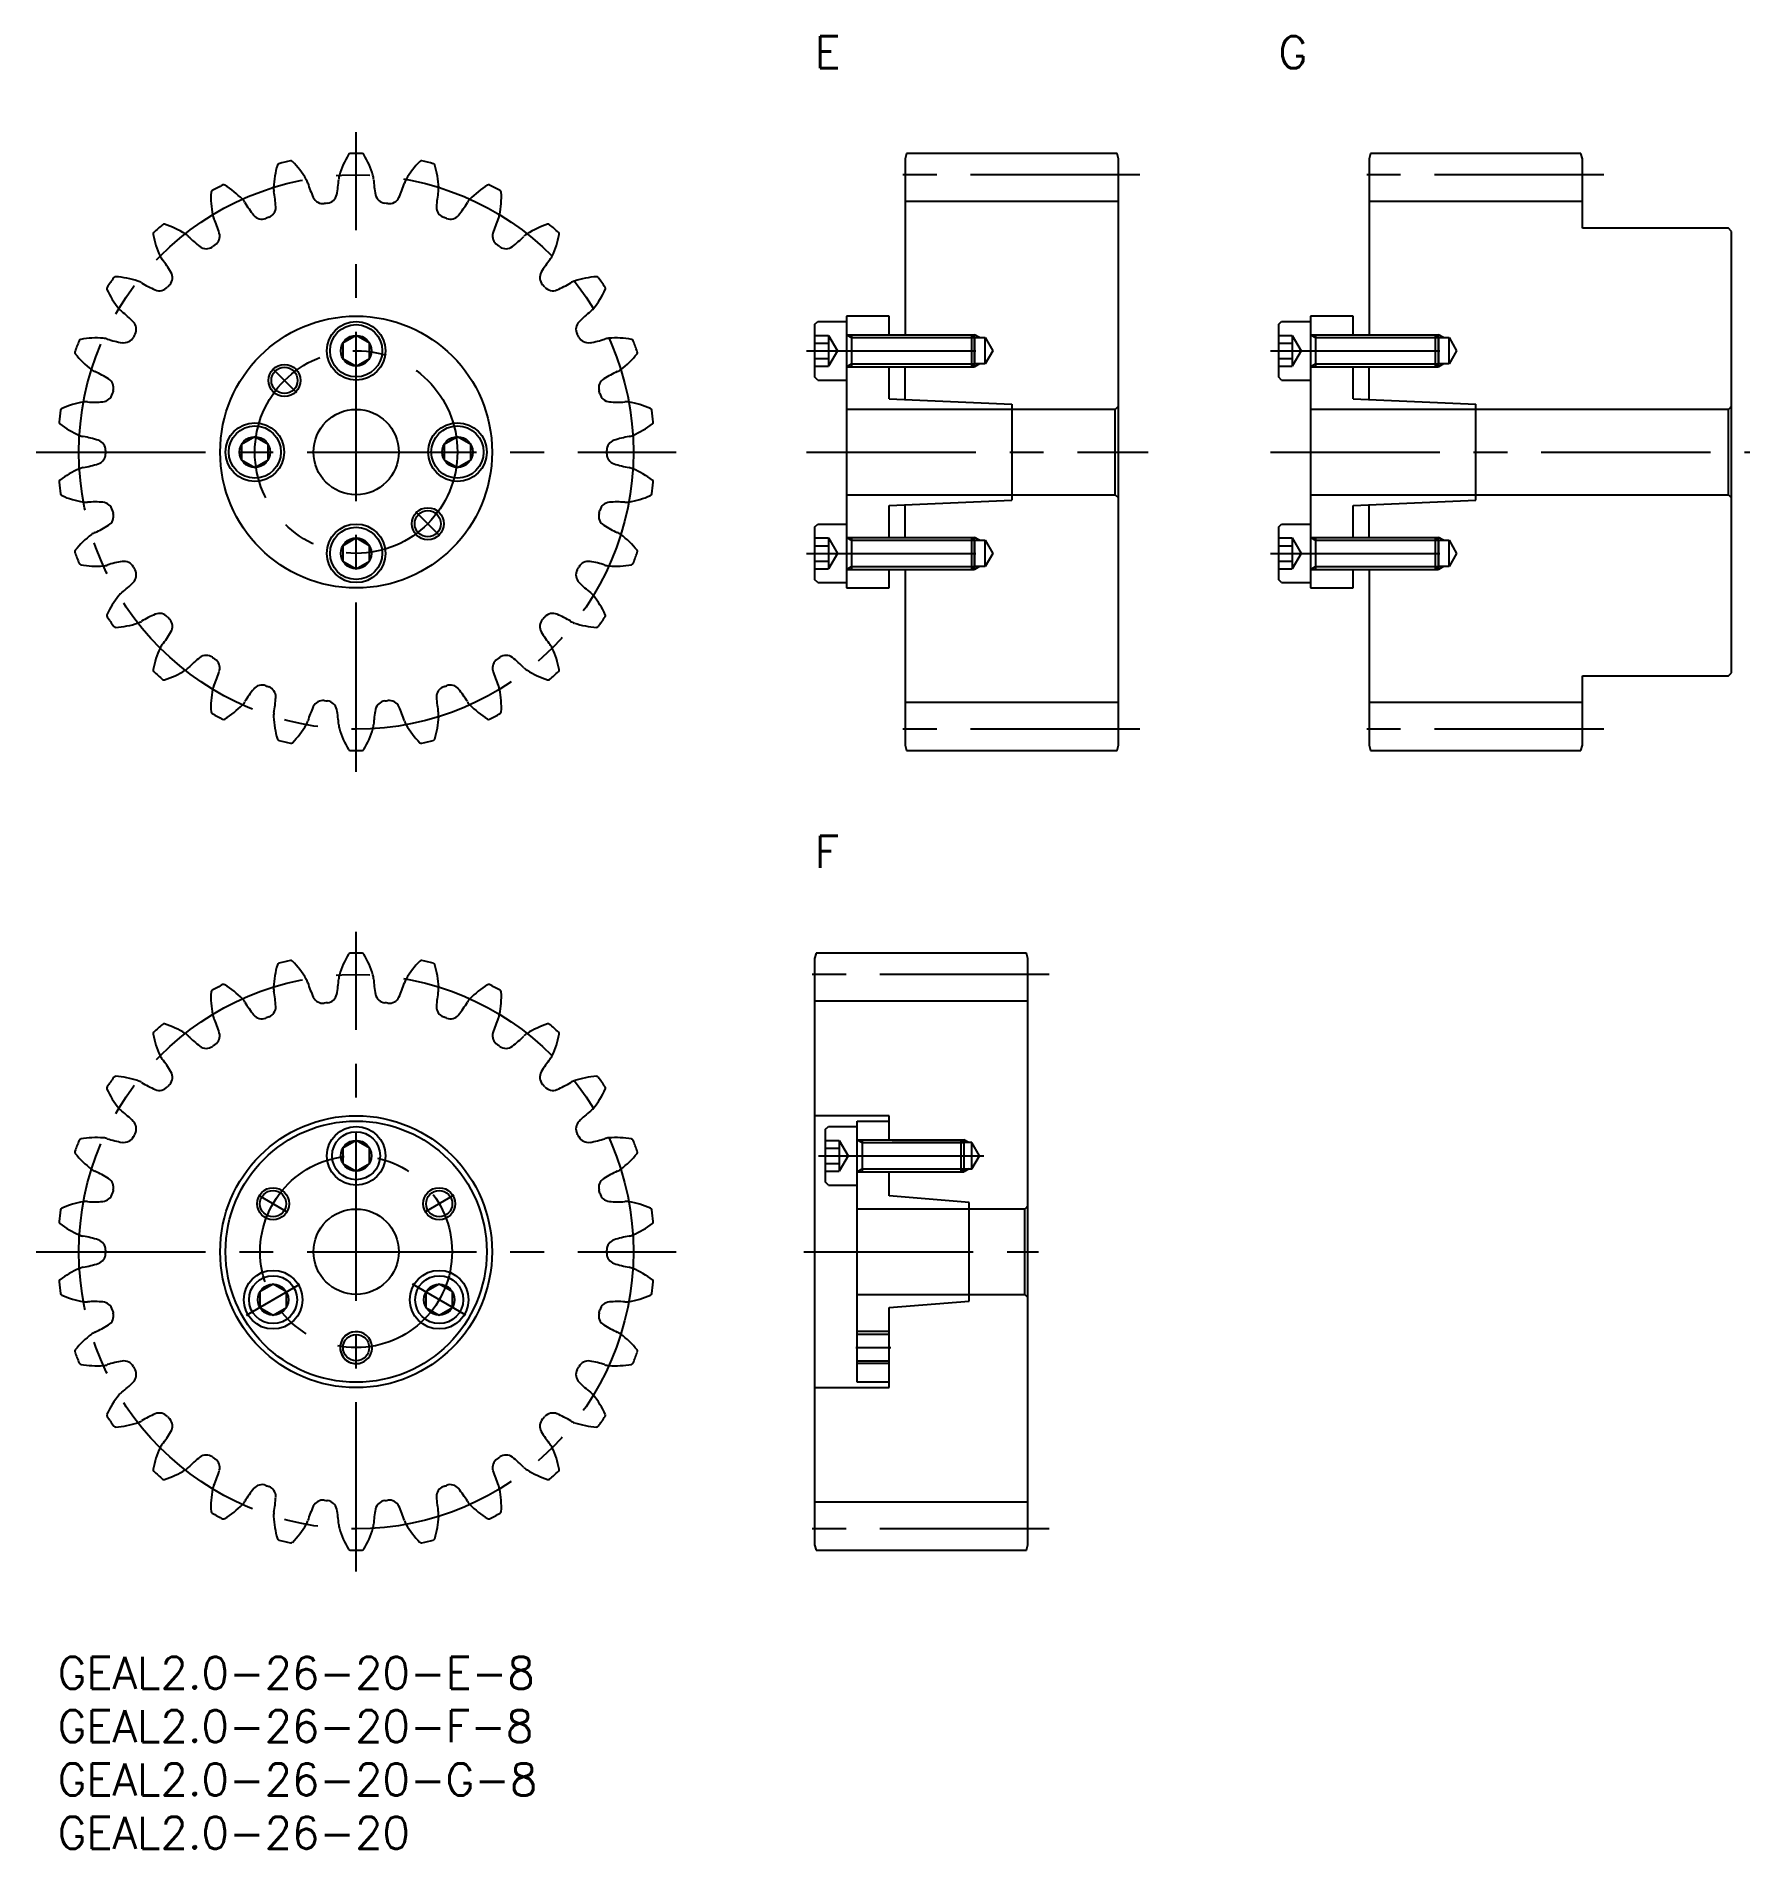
# Model space of a CAD drawing. Extents: x -2 to 159, y -18 to 152.
import ezdxf

# ---------------------------------------------------------------- set-up
doc = ezdxf.new("R2010")
doc.units = 0
doc.header["$LTSCALE"] = 0.5
doc.linetypes.add('CENTER', pattern=[50.8, 31.75, -6.35, 6.35, -6.35])
for name, color, linetype in [('AM_0', 7, 'CONTINUOUS'), ('MSM_CENTER', 1, 'CENTER'), ('MSM_CONTINUOUS', 7, 'CONTINUOUS'), ('MSM_NARROW', 5, 'CONTINUOUS'), ('MSM_PART_NUMBER', 7, 'CONTINUOUS')]:
    doc.layers.add(name, color=color, linetype=linetype)
doc.styles.get("Standard").update_dxf_attribs({"font": 'txt.shx', "height": 1, "bigfont": 'bigfont.shx'})

# ---------------------------------------------------------------- blocks, each defined once
blk = doc.blocks.new('*U3')
at = {"layer": 'MSM_PART_NUMBER'}
blk.add_text('GEAL2.0-26-20-F-8', height=3, dxfattribs=at).set_placement((0, -8))
blk = doc.blocks.new('*U4')
at = {"layer": 'MSM_PART_NUMBER'}
blk.add_text('GEAL2.0-26-20-E-8', height=3, dxfattribs=at).set_placement((0, -3))
blk = doc.blocks.new('*U5')
at = {"layer": 'MSM_PART_NUMBER'}
blk.add_text('GEAL2.0-26-20-G-8', height=3, dxfattribs=at).set_placement((0, -13))
blk = doc.blocks.new('*U6')
at = {"layer": 'MSM_PART_NUMBER'}
blk.add_text('F', height=3, dxfattribs=at).set_placement((71, 74))
blk = doc.blocks.new('*U7')
at = {"layer": 'MSM_PART_NUMBER'}
blk.add_text('GEAL2.0-26-20', height=3, dxfattribs=at).set_placement((0, -18))
blk = doc.blocks.new('*U8')
at = {"layer": 'MSM_PART_NUMBER'}
blk.add_text('E', height=3, dxfattribs=at).set_placement((71, 149))
blk = doc.blocks.new('*U9')
at = {"layer": 'MSM_PART_NUMBER'}
blk.add_text('G', height=3, dxfattribs=at).set_placement((114.5, 149))

msp = doc.modelspace()

# ---------------------------------------------------------------- linework, layer by layer
at = {"layer": 'AM_0'}
for p, q in [((78, 30.23), (75, 30.23)), ((75, 27.77), (78, 27.77))]:
    msp.add_line(p, q, dxfattribs=at)
at = {"layer": 'MSM_CENTER'}
for p, q in [((28, 83), (28, 143)), ((101.5, 139), (77.5, 139)), ((145, 139), (121, 139)), ((70.25, 122.5), (88.12, 122.5)), ((113.75, 122.5), (131.62, 122.5)), ((20.17, 120.83), (22.4, 118.6)), ((-2, 113), (58, 113)), ((70.25, 113), (102.29, 113)), ((113.75, 113), (158.7, 113)), ((35.83, 105.17), (33.6, 107.4)), ((70.25, 103.5), (88.12, 103.5)), ((113.75, 103.5), (131.62, 103.5)), ((101.5, 87), (77.5, 87)), ((145, 87), (121, 87)), ((28, 8), (28, 68)), ((93, 64), (69, 64)), ((71.35, 47), (86.88, 47)), ((18.84, 43.29), (21.57, 41.71)), ((37.16, 43.29), (34.43, 41.71)), ((-2, 38), (58, 38)), ((70, 38), (92, 38)), ((17.71, 32.06), (22.71, 34.94)), ((38.29, 32.06), (33.29, 34.94)), ((74.85, 29), (78.15, 29)), ((93, 12), (69, 12))]:
    msp.add_line(p, q, dxfattribs=at)
for centre, radius in [((28, 113), 26), ((28, 113), 9.5), ((28, 38), 26), ((28, 38), 9)]:
    msp.add_circle(centre, radius, dxfattribs=at)
at = {"layer": 'MSM_CONTINUOUS'}
for p, q in [((79.63, 141), (79.5, 140.5)), ((79.5, 140.5), (79.5, 124)), ((99.37, 141), (79.63, 141)), ((99.5, 140.5), (99.37, 141)), ((99.5, 85.5), (99.5, 140.5)), ((123.13, 141), (123, 140.5)), ((123, 140.5), (123, 124)), ((142.87, 141), (123.13, 141)), ((143, 140.5), (142.87, 141)), ((143, 134), (143, 140.5)), ((99.5, 136.5), (79.5, 136.5)), ((143, 136.5), (123, 136.5)), ((156.7, 134), (143, 134)), ((157, 133.7), (156.7, 134)), ((157, 92.3), (157, 133.7)), ((71, 124.95), (71.3, 125.25)), ((71, 124.95), (71, 120.05)), ((71.3, 125.25), (74, 125.25)), ((74, 125.75), (74, 100.25)), ((78, 125.75), (74, 125.75)), ((78, 124), (78, 125.75)), ((114.5, 124.95), (114.8, 125.25)), ((114.5, 124.95), (114.5, 120.05)), ((114.8, 125.25), (117.5, 125.25)), ((117.5, 125.75), (117.5, 100.25)), ((121.5, 125.75), (117.5, 125.75)), ((121.5, 124), (121.5, 125.75)), ((28, 123.94), (26.75, 123.22)), ((26.75, 123.22), (26.75, 121.78)), ((29.25, 123.22), (28, 123.94)), ((29.25, 121.78), (29.25, 123.22)), ((71, 123.94), (72.3, 123.94)), ((71, 123.22), (72.3, 123.22)), ((72.3, 123.94), (72.3, 121.06)), ((72.3, 123.94), (73.13, 122.5)), ((73.13, 122.5), (72.3, 121.06)), ((74, 124), (85.73, 124)), ((74.47, 124), (74.47, 121)), ((85.73, 121), (85.73, 124)), ((85.73, 124), (86, 123.73)), ((86, 123.73), (87, 123.73)), ((86, 123.73), (86, 121.27)), ((87, 121.27), (87, 123.73)), ((87, 123.73), (87.71, 122.5)), ((87.71, 122.5), (87, 121.27)), ((114.5, 123.94), (115.8, 123.94)), ((114.5, 123.22), (115.8, 123.22)), ((115.8, 123.94), (115.8, 121.06)), ((115.8, 123.94), (116.63, 122.5)), ((116.63, 122.5), (115.8, 121.06)), ((117.5, 124), (129.23, 124)), ((117.97, 124), (117.97, 121)), ((129.23, 121), (129.23, 124)), ((129.23, 124), (129.5, 123.73)), ((129.5, 123.73), (130.5, 123.73)), ((129.5, 123.73), (129.5, 121.27)), ((130.5, 121.27), (130.5, 123.73)), ((130.5, 123.73), (131.21, 122.5)), ((131.21, 122.5), (130.5, 121.27)), ((26.75, 121.78), (28, 121.06)), ((28, 121.06), (29.25, 121.78)), ((71, 121.78), (72.3, 121.78)), ((71, 121.06), (72.3, 121.06)), ((74, 121), (85.73, 121)), ((78, 118), (78, 121)), ((79.5, 117.93), (79.5, 121)), ((86, 121.27), (85.73, 121)), ((87, 121.27), (86, 121.27)), ((114.5, 121.78), (115.8, 121.78)), ((114.5, 121.06), (115.8, 121.06)), ((117.5, 121), (129.23, 121)), ((121.5, 118), (121.5, 121)), ((123, 117.93), (123, 121)), ((129.5, 121.27), (129.23, 121)), ((130.5, 121.27), (129.5, 121.27)), ((71.3, 119.75), (71, 120.05)), ((71.3, 119.75), (74, 119.75)), ((114.8, 119.75), (114.5, 120.05)), ((114.8, 119.75), (117.5, 119.75)), ((78, 118), (89.5, 117.5)), ((89.5, 117.5), (89.5, 108.5)), ((99.5, 117.3), (99.2, 117)), ((121.5, 118), (133, 117.5)), ((133, 108.5), (133, 117.5)), ((157, 117.3), (156.7, 117)), ((99.2, 117), (74, 117)), ((99.2, 109), (99.2, 117)), ((156.7, 117), (117.5, 117)), ((156.7, 109), (156.7, 117)), ((18.5, 114.44), (17.25, 113.72)), ((19.75, 113.72), (18.5, 114.44)), ((37.5, 114.44), (36.25, 113.72)), ((38.75, 113.72), (37.5, 114.44)), ((17.25, 113.72), (17.25, 112.28)), ((17.25, 112.28), (18.5, 111.56)), ((18.5, 111.56), (19.75, 112.28)), ((19.75, 112.28), (19.75, 113.72)), ((36.25, 113.72), (36.25, 112.28)), ((36.25, 112.28), (37.5, 111.56)), ((37.5, 111.56), (38.75, 112.28)), ((38.75, 112.28), (38.75, 113.72)), ((74, 109), (99.2, 109)), ((99.2, 109), (99.5, 108.7)), ((117.5, 109), (156.7, 109)), ((156.7, 109), (157, 108.7)), ((78, 108), (89.5, 108.5)), ((78, 105), (78, 108)), ((79.5, 105), (79.5, 108.07)), ((121.5, 108), (133, 108.5)), ((121.5, 105), (121.5, 108)), ((123, 105), (123, 108.07)), ((71, 105.95), (71.3, 106.25)), ((71, 105.95), (71, 101.05)), ((71.3, 106.25), (74, 106.25)), ((114.5, 105.95), (114.8, 106.25)), ((114.5, 105.95), (114.5, 101.05)), ((114.8, 106.25), (117.5, 106.25)), ((28, 104.94), (26.75, 104.22)), ((26.75, 104.22), (26.75, 102.78)), ((29.25, 104.22), (28, 104.94)), ((29.25, 102.78), (29.25, 104.22)), ((71, 104.94), (72.3, 104.94)), ((71, 104.22), (72.3, 104.22)), ((72.3, 104.94), (72.3, 102.06)), ((72.3, 104.94), (73.13, 103.5)), ((74, 105), (85.73, 105)), ((74.47, 105), (74.47, 102)), ((85.73, 102), (85.73, 105)), ((85.73, 105), (86, 104.73)), ((86, 104.73), (87, 104.73)), ((86, 104.73), (86, 102.27)), ((87, 102.27), (87, 104.73)), ((87, 104.73), (87.71, 103.5)), ((114.5, 104.94), (115.8, 104.94)), ((114.5, 104.22), (115.8, 104.22)), ((115.8, 104.94), (115.8, 102.06)), ((115.8, 104.94), (116.63, 103.5)), ((117.5, 105), (129.23, 105)), ((117.97, 105), (117.97, 102)), ((129.23, 102), (129.23, 105)), ((129.23, 105), (129.5, 104.73)), ((129.5, 104.73), (130.5, 104.73)), ((129.5, 104.73), (129.5, 102.27)), ((130.5, 102.27), (130.5, 104.73)), ((130.5, 104.73), (131.21, 103.5)), ((26.75, 102.78), (28, 102.06)), ((28, 102.06), (29.25, 102.78)), ((71, 102.78), (72.3, 102.78)), ((71, 102.06), (72.3, 102.06)), ((73.13, 103.5), (72.3, 102.06)), ((74, 102), (85.73, 102)), ((78, 100.25), (78, 102)), ((79.5, 102), (79.5, 85.5)), ((86, 102.27), (85.73, 102)), ((87, 102.27), (86, 102.27)), ((87.71, 103.5), (87, 102.27)), ((114.5, 102.78), (115.8, 102.78)), ((114.5, 102.06), (115.8, 102.06)), ((116.63, 103.5), (115.8, 102.06)), ((117.5, 102), (129.23, 102)), ((121.5, 100.25), (121.5, 102)), ((123, 102), (123, 85.5)), ((129.5, 102.27), (129.23, 102)), ((130.5, 102.27), (129.5, 102.27)), ((131.21, 103.5), (130.5, 102.27)), ((71.3, 100.75), (71, 101.05)), ((71.3, 100.75), (74, 100.75)), ((114.8, 100.75), (114.5, 101.05)), ((114.8, 100.75), (117.5, 100.75)), ((74, 100.25), (78, 100.25)), ((117.5, 100.25), (121.5, 100.25)), ((143, 85.5), (143, 92)), ((143, 92), (156.7, 92)), ((156.7, 92), (157, 92.3)), ((99.5, 89.5), (79.5, 89.5)), ((143, 89.5), (123, 89.5)), ((79.5, 85.5), (79.63, 85)), ((79.63, 85), (99.37, 85)), ((99.37, 85), (99.5, 85.5)), ((123, 85.5), (123.13, 85)), ((123.13, 85), (142.87, 85)), ((142.87, 85), (143, 85.5)), ((71.13, 66), (71, 65.5)), ((71, 65.5), (71, 10.5)), ((90.87, 66), (71.13, 66)), ((91, 65.5), (90.87, 66)), ((91, 10.5), (91, 65.5)), ((91, 61.5), (71, 61.5)), ((78, 50.75), (71, 50.75)), ((72, 49.45), (72.3, 49.75)), ((72, 49.45), (72, 44.55)), ((72.3, 49.75), (75, 49.75)), ((75, 25.75), (75, 50.25)), ((75, 50.25), (78, 50.25)), ((78, 48.5), (78, 50.75)), ((28, 48.44), (26.75, 47.72)), ((26.75, 47.72), (26.75, 46.28)), ((29.25, 47.72), (28, 48.44)), ((29.25, 46.28), (29.25, 47.72)), ((72, 48.44), (73.3, 48.44)), ((72, 47.72), (73.3, 47.72)), ((73.3, 48.44), (73.3, 45.56)), ((73.3, 48.44), (74.13, 47)), ((75, 48.5), (84.73, 48.5)), ((75.47, 48.5), (75.47, 45.5)), ((85.75, 48.23), (78.27, 48.23)), ((84.73, 45.5), (84.73, 48.5)), ((84.73, 48.5), (85, 48.23)), ((85, 48.23), (85, 45.77)), ((85.75, 45.77), (85.75, 48.23)), ((86.46, 47), (85.75, 48.23)), ((26.75, 46.28), (28, 45.56)), ((28, 45.56), (29.25, 46.28)), ((72, 46.28), (73.3, 46.28)), ((74.13, 47), (73.3, 45.56)), ((85.75, 45.77), (86.46, 47)), ((72, 45.56), (73.3, 45.56)), ((72.3, 44.25), (72, 44.55)), ((72.3, 44.25), (75, 44.25)), ((75, 45.5), (84.73, 45.5)), ((78, 43.25), (78, 45.5)), ((78.27, 45.77), (85.75, 45.77)), ((85, 45.77), (84.73, 45.5)), ((85.5, 42.62), (78, 43.25)), ((85.5, 33.37), (85.5, 42.62)), ((90.7, 42), (75, 42)), ((91, 42.3), (90.7, 42)), ((90.7, 34), (90.7, 42)), ((20.21, 34.94), (18.96, 34.22)), ((18.96, 34.22), (18.96, 32.78)), ((21.46, 34.22), (20.21, 34.94)), ((21.46, 32.78), (21.46, 34.22)), ((35.79, 34.94), (34.54, 34.22)), ((34.54, 34.22), (34.54, 32.78)), ((37.04, 34.22), (35.79, 34.94)), ((37.04, 32.78), (37.04, 34.22)), ((18.96, 32.78), (20.21, 32.06)), ((20.21, 32.06), (21.46, 32.78)), ((34.54, 32.78), (35.79, 32.06)), ((35.79, 32.06), (37.04, 32.78)), ((75, 34), (90.7, 34)), ((78, 32.75), (85.5, 33.37)), ((78, 25.25), (78, 32.75)), ((90.7, 34), (91, 33.7)), ((78, 25.75), (75, 25.75)), ((71, 25.25), (78, 25.25)), ((91, 14.5), (71, 14.5)), ((71, 10.5), (71.13, 10)), ((90.87, 10), (91, 10.5)), ((71.13, 10), (90.87, 10))]:
    msp.add_line(p, q, dxfattribs=at)
for centre, radius in [((28, 113), 12.75), ((28, 122.5), 2.75), ((28, 122.5), 2.45), ((28, 122.5), 1.44), ((21.28, 119.72), 1.23), ((18.5, 113), 2.75), ((28, 113), 4), ((37.5, 113), 2.75), ((18.5, 113), 2.45), ((18.5, 113), 1.44), ((37.5, 113), 2.45), ((37.5, 113), 1.44), ((34.72, 106.28), 1.23), ((28, 103.5), 2.75), ((28, 103.5), 2.45), ((28, 103.5), 1.44), ((28, 38), 12.75), ((28, 38), 12.25), ((28, 47), 2.75), ((28, 47), 2.25), ((28, 47), 1.44), ((20.21, 42.5), 1.23), ((35.79, 42.5), 1.23), ((28, 38), 4), ((20.21, 33.5), 2.75), ((20.21, 33.5), 2.25), ((35.79, 33.5), 2.75), ((35.79, 33.5), 2.25), ((20.21, 33.5), 1.44), ((35.79, 33.5), 1.44), ((28, 29), 1.23)]:
    msp.add_circle(centre, radius, dxfattribs=at)
for centre, radius, start, end in [((28.92, 137.42), 8.67, 163.2528, 177.3077), ((20.81, 139.86), 0.2, 104.9794, 163.2528), ((28, 113), 28, 102.7129, 104.9794), ((21.88, 140.12), 0.2, 44.4395, 102.7129), ((15.84, 134.19), 8.67, 30.3846, 44.4395), ((34.74, 136.49), 8.67, 149.4066, 163.4615), ((27.45, 140.79), 0.2, 91.1333, 149.4066), ((28, 113), 28, 88.8667, 91.1333), ((28.55, 140.79), 0.2, 30.5934, 88.8667), ((21.26, 136.49), 8.67, 16.5385, 30.5934), ((40.16, 134.19), 8.67, 135.5605, 149.6154), ((34.12, 140.12), 0.2, 77.2871, 135.5605), ((28, 113), 28, 75.0206, 77.2871), ((35.19, 139.86), 0.2, 16.7472, 75.0206), ((27.08, 137.42), 8.67, 2.6923, 16.7472), ((28, 113), 28, 116.559, 118.8256), ((15.57, 137.87), 0.2, 58.2857, 116.559), ((11.12, 130.66), 8.67, 44.2308, 58.2857), ((21.9, 137.75), 1.64, 177.3076, 190.6458), ((21.9, 137.75), 1.64, 17.0465, 30.3847), ((33.41, 141.27), 10.4, 197.0465, 205.0011), ((15.98, 139.16), 10.4, 348.8451, 356.7997), ((28, 138.49), 1.64, 163.4615, 176.7996), ((28, 138.49), 1.64, 3.2004, 16.5385), ((40.02, 139.16), 10.4, 183.2003, 191.1549), ((22.59, 141.27), 10.4, 334.9989, 342.9535), ((34.1, 137.75), 1.64, 149.6153, 162.9535), ((34.1, 137.75), 1.64, 349.3542, 2.6924), ((44.88, 130.66), 8.67, 121.7143, 135.7692), ((40.43, 137.87), 0.2, 63.441, 121.7143), ((28, 113), 28, 61.1744, 63.441), ((23.05, 136.93), 8.67, 177.0989, 191.1538), ((14.6, 137.36), 0.2, 118.8256, 177.0989), ((16.16, 135.57), 1.64, 30.8927, 44.2308), ((26.49, 141.75), 10.4, 210.8926, 218.8472), ((19.46, 135.96), 1, 290.4001, 2.6912), ((10.07, 135.52), 10.4, 2.6912, 10.6458), ((24.89, 137.3), 1, 205.0011, 277.2922), ((28, 113), 23.5, 96.554, 97.2922), ((25.2, 137.34), 1, 276.554, 348.8451), ((30.8, 137.34), 1, 191.1549, 263.446), ((28, 113), 23.5, 82.7078, 83.446), ((31.11, 137.3), 1, 262.7078, 334.9989), ((45.93, 135.52), 10.4, 169.3542, 177.3088), ((36.54, 135.96), 1, 177.3088, 249.5999), ((29.51, 141.75), 10.4, 321.1528, 329.1074), ((39.84, 135.57), 1.64, 135.7692, 149.1073), ((32.95, 136.93), 8.67, 348.8462, 2.9011), ((41.4, 137.36), 0.2, 2.901, 61.1744), ((28, 113), 28, 130.4052, 132.6718), ((9.98, 134.17), 0.2, 72.1318, 130.4052), ((7.38, 126.11), 8.67, 58.0769, 72.1318), ((16.16, 135.57), 1.64, 191.1538, 204.4919), ((5.2, 130.58), 10.4, 16.5374, 24.492), ((19.16, 135.85), 1, 218.8472, 291.1383), ((28, 113), 23.5, 110.4001, 111.1383), ((28, 113), 23.5, 68.8617, 69.5999), ((36.84, 135.85), 1, 248.8617, 321.1528), ((50.8, 130.58), 10.4, 155.508, 163.4626), ((39.84, 135.57), 1.64, 335.5081, 348.8462), ((48.62, 126.11), 8.67, 107.8682, 121.9231), ((46.02, 134.17), 0.2, 49.5948, 107.8682), ((28, 113), 28, 47.3282, 49.5948), ((9.16, 133.44), 0.2, 132.6718, 190.9451), ((17.47, 135.05), 8.67, 190.9451, 205), ((11.1, 132.08), 1.64, 44.7388, 58.077), ((19.65, 140.55), 10.4, 224.7388, 232.6934), ((14.21, 133.25), 1, 304.2463, 16.5374), ((41.79, 133.25), 1, 163.4626, 235.7537), ((36.35, 140.55), 10.4, 307.3066, 315.2612), ((44.9, 132.08), 1.64, 121.923, 135.2612), ((38.53, 135.05), 8.67, 335, 349.0549), ((46.84, 133.44), 0.2, 349.0549, 47.3282), ((11.1, 132.08), 1.64, 204.9999, 218.3381), ((1.66, 124.61), 10.4, 30.3835, 38.3381), ((13.95, 133.07), 1, 232.6934, 304.9845), ((28, 113), 23.5, 124.2463, 124.9845), ((28, 113), 23.5, 55.0155, 55.7537), ((42.05, 133.07), 1, 235.0155, 307.3066), ((54.34, 124.61), 10.4, 141.6619, 149.6165), ((44.9, 132.08), 1.64, 321.6619, 335.0001), ((28, 113), 28, 144.2513, 146.5179), ((5.44, 129.24), 0.2, 85.978, 144.2513), ((4.84, 120.8), 8.67, 71.9231, 85.978), ((9.77, 129.36), 1, 318.0924, 30.3835), ((46.23, 129.36), 1, 149.6165, 221.9076), ((51.16, 120.8), 8.67, 94.022, 108.0769), ((50.56, 129.24), 0.2, 35.7487, 94.022), ((28, 113), 28, 33.4821, 35.7487), ((4.81, 128.34), 0.2, 146.5179, 204.7912), ((12.5, 131.89), 8.67, 204.7912, 218.8462), ((7.03, 127.48), 1.64, 58.585, 71.9231), ((13.3, 137.75), 10.4, 238.5849, 246.5395), ((9.56, 129.13), 1, 246.5395, 318.8306), ((28, 113), 23.5, 138.0924, 138.8307), ((28, 113), 23.5, 41.1693, 41.9076), ((46.44, 129.13), 1, 221.1693, 293.4605), ((42.7, 137.75), 10.4, 293.4605, 301.4151), ((48.97, 127.48), 1.64, 108.0769, 121.415), ((43.5, 131.89), 8.67, 321.1538, 335.2088), ((51.19, 128.34), 0.2, 335.2087, 33.4821), ((7.03, 127.48), 1.64, 218.8461, 232.1843), ((-0.36, 117.97), 10.4, 44.2297, 52.1843), ((56.36, 117.97), 10.4, 127.8157, 135.7703), ((48.97, 127.48), 1.64, 307.8157, 321.1539), ((6.38, 124.53), 1, 331.9386, 44.2297), ((49.62, 124.53), 1, 135.7703, 208.0614), ((1.82, 122.34), 0.2, 160.3641, 218.6374), ((28, 113), 28, 158.0975, 160.3641), ((2.21, 123.37), 0.2, 99.8241, 158.0975), ((3.65, 115.03), 8.67, 85.7692, 99.8241), ((4.17, 122.04), 1.64, 72.4311, 85.7693), ((7.8, 133.51), 10.4, 252.4311, 260.3857), ((6.23, 124.25), 1, 260.3857, 332.6768), ((28, 113), 23.5, 151.9386, 152.6768), ((28, 113), 23.5, 27.3232, 28.0614), ((49.77, 124.25), 1, 207.3232, 279.6143), ((48.2, 133.51), 10.4, 279.6143, 287.5689), ((51.83, 122.04), 1.64, 94.2307, 107.5689), ((52.35, 115.03), 8.67, 80.1759, 94.2308), ((53.79, 123.37), 0.2, 21.9025, 80.1759), ((28, 113), 28, 19.6359, 21.9025), ((54.18, 122.34), 0.2, 321.3626, 19.6359), ((8.43, 127.63), 8.67, 218.6374, 232.6923), ((4.17, 122.04), 1.64, 232.6923, 246.0304), ((51.83, 122.04), 1.64, 293.9696, 307.3077), ((47.57, 127.63), 8.67, 307.3077, 321.3626), ((-0.72, 111.04), 10.4, 58.0759, 66.0304), ((4.25, 119.02), 1, 345.7847, 58.0759), ((51.75, 119.02), 1, 121.9241, 194.2153), ((56.72, 111.04), 10.4, 113.9696, 121.9241), ((3.87, 109.14), 8.67, 99.6154, 113.6703), ((2.7, 116.07), 1.64, 86.2773, 99.6154), ((3.48, 128.08), 10.4, 266.2772, 274.2318), ((4.17, 118.71), 1, 274.2318, 346.523), ((28, 113), 23.5, 165.7847, 166.523), ((28, 113), 23.5, 13.477, 14.2153), ((51.83, 118.71), 1, 193.477, 265.7682), ((52.52, 128.08), 10.4, 265.7682, 273.7228), ((53.3, 116.07), 1.64, 80.3846, 93.7227), ((52.13, 109.14), 8.67, 66.3297, 80.3846), ((28, 113), 28, 171.9436, 174.2102), ((0.34, 115.8), 0.2, 174.2102, 232.4835), ((5.5, 122.52), 8.67, 232.4835, 246.5385), ((0.47, 116.9), 0.2, 113.6703, 171.9436), ((50.5, 122.52), 8.67, 293.4615, 307.5165), ((55.53, 116.9), 0.2, 8.0564, 66.3297), ((28, 113), 28, 5.7898, 8.0564), ((55.66, 115.8), 0.2, 307.5164, 5.7898), ((2.7, 116.07), 1.64, 246.5384, 259.8766), ((0.58, 104.22), 10.4, 71.922, 79.8766), ((3.5, 113.16), 1, 359.6309, 71.922), ((52.5, 113.16), 1, 108.078, 180.3691), ((55.42, 104.22), 10.4, 100.1234, 108.078), ((53.3, 116.07), 1.64, 280.1234, 293.4616), ((3.5, 112.84), 1, 288.078, 0.3691), ((28, 113), 23.5, 179.6309, 180.3691), ((28, 113), 23.5, 359.6309, 0.3691), ((52.5, 112.84), 1, 179.6309, 251.922), ((5.5, 103.48), 8.67, 113.4615, 127.5165), ((2.7, 109.93), 1.64, 100.1234, 113.4616), ((0.58, 121.78), 10.4, 280.1234, 288.078), ((55.42, 121.78), 10.4, 251.922, 259.8766), ((53.3, 109.93), 1.64, 66.5384, 79.8766), ((50.5, 103.48), 8.67, 52.4835, 66.5385), ((0.34, 110.2), 0.2, 127.5164, 185.7898), ((28, 113), 28, 185.7898, 188.0564), ((0.47, 109.1), 0.2, 188.0564, 246.3297), ((3.87, 116.86), 8.67, 246.3297, 260.3846), ((52.13, 116.86), 8.67, 279.6154, 293.6703), ((55.53, 109.1), 0.2, 293.6703, 351.9436), ((28, 113), 28, 351.9436, 354.2102), ((55.66, 110.2), 0.2, 354.2102, 52.4835), ((2.7, 109.93), 1.64, 260.3846, 273.7227), ((3.48, 97.92), 10.4, 85.7682, 93.7228), ((4.17, 107.29), 1, 13.477, 85.7682), ((4.25, 106.98), 1, 301.9241, 14.2153), ((28, 113), 23.5, 193.477, 194.2153), ((51.75, 106.98), 1, 165.7847, 238.0759), ((28, 113), 23.5, 345.7847, 346.523), ((51.83, 107.29), 1, 94.2318, 166.523), ((52.52, 97.92), 10.4, 86.2772, 94.2318), ((53.3, 109.93), 1.64, 266.2773, 279.6154), ((4.17, 103.96), 1.64, 113.9696, 127.3077), ((-0.72, 114.96), 10.4, 293.9696, 301.9241), ((56.72, 114.96), 10.4, 238.0759, 246.0304), ((51.83, 103.96), 1.64, 52.6923, 66.0304), ((1.82, 103.66), 0.2, 141.3626, 199.6359), ((8.43, 98.37), 8.67, 127.3077, 141.3626), ((47.57, 98.37), 8.67, 38.6374, 52.6923), ((54.18, 103.66), 0.2, 340.3641, 38.6374), ((28, 113), 28, 199.6359, 201.9025), ((2.21, 102.63), 0.2, 201.9025, 260.1759), ((3.65, 110.97), 8.67, 260.1759, 274.2308), ((4.17, 103.96), 1.64, 274.2307, 287.5689), ((7.8, 92.49), 10.4, 99.6143, 107.5689), ((6.23, 101.75), 1, 27.3232, 99.6143), ((28, 113), 23.5, 207.3232, 208.0614), ((28, 113), 23.5, 331.9386, 332.6768), ((49.77, 101.75), 1, 80.3857, 152.6768), ((48.2, 92.49), 10.4, 72.4311, 80.3857), ((51.83, 103.96), 1.64, 252.4311, 265.7693), ((52.35, 110.97), 8.67, 265.7692, 279.8241), ((53.79, 102.63), 0.2, 279.8241, 338.0975), ((28, 113), 28, 338.0975, 340.3641), ((-0.36, 108.03), 10.4, 307.8157, 315.7703), ((6.38, 101.47), 1, 315.7703, 28.0614), ((49.62, 101.47), 1, 151.9386, 224.2297), ((56.36, 108.03), 10.4, 224.2297, 232.1843), ((12.5, 94.11), 8.67, 141.1538, 155.2088), ((7.03, 98.52), 1.64, 127.8157, 141.1539), ((48.97, 98.52), 1.64, 38.8461, 52.1843), ((43.5, 94.11), 8.67, 24.7912, 38.8462), ((4.81, 97.66), 0.2, 155.2087, 213.4821), ((28, 113), 28, 213.4821, 215.7487), ((4.84, 105.2), 8.67, 274.022, 288.0769), ((7.03, 98.52), 1.64, 288.0769, 301.415), ((13.3, 88.25), 10.4, 113.4605, 121.4151), ((9.56, 96.87), 1, 41.1693, 113.4605), ((28, 113), 23.5, 221.1693, 221.9076), ((9.77, 96.64), 1, 329.6165, 41.9076), ((46.23, 96.64), 1, 138.0924, 210.3835), ((28, 113), 23.5, 318.0924, 318.8307), ((46.44, 96.87), 1, 66.5395, 138.8306), ((42.7, 88.25), 10.4, 58.5849, 66.5395), ((48.97, 98.52), 1.64, 238.585, 251.9231), ((51.16, 105.2), 8.67, 251.9231, 265.978), ((28, 113), 28, 324.2513, 326.5179), ((51.19, 97.66), 0.2, 326.5179, 24.7912), ((5.44, 96.76), 0.2, 215.7487, 274.022), ((1.66, 101.39), 10.4, 321.6619, 329.6165), ((54.34, 101.39), 10.4, 210.3835, 218.3381), ((50.56, 96.76), 0.2, 265.978, 324.2513), ((17.47, 90.95), 8.67, 155, 169.0549), ((11.1, 93.92), 1.64, 141.6619, 155.0001), ((19.65, 85.45), 10.4, 127.3066, 135.2612), ((13.95, 92.93), 1, 55.0155, 127.3066), ((28, 113), 23.5, 235.0155, 235.7537), ((14.21, 92.75), 1, 343.4626, 55.7537), ((41.79, 92.75), 1, 124.2463, 196.5374), ((28, 113), 23.5, 304.2463, 304.9845), ((42.05, 92.93), 1, 52.6934, 124.9845), ((36.35, 85.45), 10.4, 44.7388, 52.6934), ((44.9, 93.92), 1.64, 25, 38.3381), ((38.53, 90.95), 8.67, 10.9451, 25), ((9.16, 92.56), 0.2, 169.0549, 227.3282), ((28, 113), 28, 227.3282, 229.5948), ((7.38, 99.89), 8.67, 287.8682, 301.9231), ((11.1, 93.92), 1.64, 301.923, 315.2612), ((5.2, 95.42), 10.4, 335.508, 343.4626), ((50.8, 95.42), 10.4, 196.5374, 204.492), ((44.9, 93.92), 1.64, 224.7388, 238.077), ((48.62, 99.89), 8.67, 238.0769, 252.1318), ((28, 113), 28, 310.4052, 312.6718), ((46.84, 92.56), 0.2, 312.6717, 10.9451), ((9.98, 91.83), 0.2, 229.5948, 287.8682), ((23.05, 89.07), 8.67, 168.8462, 182.9011), ((16.16, 90.43), 1.64, 155.5081, 168.8462), ((26.49, 84.25), 10.4, 141.1528, 149.1074), ((19.16, 90.15), 1, 68.8617, 141.1528), ((28, 113), 23.5, 248.8617, 249.5999), ((19.46, 90.04), 1, 357.3088, 69.5999), ((36.54, 90.04), 1, 110.4001, 182.6912), ((28, 113), 23.5, 290.4001, 291.1383), ((36.84, 90.15), 1, 38.8472, 111.1383), ((29.51, 84.25), 10.4, 30.8926, 38.8472), ((39.84, 90.43), 1.64, 11.1538, 24.4919), ((32.95, 89.07), 8.67, 357.0989, 11.1538), ((46.02, 91.83), 0.2, 252.1318, 310.4052), ((14.6, 88.64), 0.2, 182.901, 241.1744), ((28, 113), 28, 241.1744, 243.441), ((11.12, 95.34), 8.67, 301.7143, 315.7692), ((16.16, 90.43), 1.64, 315.7692, 329.1073), ((21.9, 88.25), 1.64, 169.3542, 182.6924), ((10.07, 90.48), 10.4, 349.3542, 357.3088), ((33.41, 84.73), 10.4, 154.9989, 162.9535), ((24.89, 88.7), 1, 82.7078, 154.9989), ((28, 113), 23.5, 262.7078, 263.446), ((25.2, 88.66), 1, 11.1549, 83.446), ((15.98, 86.84), 10.4, 3.2003, 11.1549), ((40.02, 86.84), 10.4, 168.8451, 176.7997), ((30.8, 88.66), 1, 96.554, 168.8451), ((28, 113), 23.5, 276.554, 277.2922), ((31.11, 88.7), 1, 25.0011, 97.2922), ((22.59, 84.73), 10.4, 17.0465, 25.0011), ((45.93, 90.48), 10.4, 182.6912, 190.6458), ((34.1, 88.25), 1.64, 357.3076, 10.6458), ((39.84, 90.43), 1.64, 210.8927, 224.2308), ((44.88, 95.34), 8.67, 224.2308, 238.2857), ((28, 113), 28, 296.559, 298.8256), ((41.4, 88.64), 0.2, 298.8256, 357.0989), ((15.57, 88.13), 0.2, 243.441, 301.7143), ((28.92, 88.58), 8.67, 182.6923, 196.7472), ((15.84, 91.81), 8.67, 315.5605, 329.6154), ((21.9, 88.25), 1.64, 329.6153, 342.9535), ((28, 87.51), 1.64, 183.2004, 196.5385), ((34.74, 89.51), 8.67, 196.5385, 210.5934), ((21.26, 89.51), 8.67, 329.4066, 343.4615), ((28, 87.51), 1.64, 343.4615, 356.7996), ((34.1, 88.25), 1.64, 197.0465, 210.3847), ((40.16, 91.81), 8.67, 210.3846, 224.4395), ((27.08, 88.58), 8.67, 343.2528, 357.3077), ((40.43, 88.13), 0.2, 238.2857, 296.559), ((20.81, 86.14), 0.2, 196.7472, 255.0206), ((28, 113), 28, 255.0206, 257.2871), ((21.88, 85.88), 0.2, 257.2871, 315.5605), ((27.45, 85.21), 0.2, 210.5933, 268.8667), ((28, 113), 28, 268.8667, 271.1333), ((28.55, 85.21), 0.2, 271.1333, 329.4066), ((34.12, 85.88), 0.2, 224.4395, 282.7129), ((28, 113), 28, 282.7129, 284.9794), ((35.19, 86.14), 0.2, 284.9794, 343.2528), ((28.92, 62.42), 8.67, 163.2528, 177.3077), ((20.81, 64.86), 0.2, 104.9794, 163.2528), ((28, 38), 28, 102.7129, 104.9794), ((21.88, 65.12), 0.2, 44.4395, 102.7129), ((15.84, 59.19), 8.67, 30.3846, 44.4395), ((34.74, 61.49), 8.67, 149.4066, 163.4615), ((27.45, 65.79), 0.2, 91.1333, 149.4066), ((28, 38), 28, 88.8667, 91.1333), ((28.55, 65.79), 0.2, 30.5934, 88.8667), ((21.26, 61.49), 8.67, 16.5385, 30.5934), ((40.16, 59.19), 8.67, 135.5605, 149.6154), ((34.12, 65.12), 0.2, 77.2871, 135.5605), ((28, 38), 28, 75.0206, 77.2871), ((35.19, 64.86), 0.2, 16.7472, 75.0206), ((27.08, 62.42), 8.67, 2.6923, 16.7472), ((28, 38), 28, 116.559, 118.8256), ((15.57, 62.87), 0.2, 58.2857, 116.559), ((11.12, 55.66), 8.67, 44.2308, 58.2857), ((21.9, 62.75), 1.64, 17.0465, 30.3847), ((33.41, 66.27), 10.4, 197.0465, 205.0011), ((15.98, 64.16), 10.4, 348.8451, 356.7997), ((28, 63.49), 1.64, 163.4615, 176.7996), ((28, 63.49), 1.64, 3.2004, 16.5385), ((40.02, 64.16), 10.4, 183.2003, 191.1549), ((22.59, 66.27), 10.4, 334.9989, 342.9535), ((34.1, 62.75), 1.64, 149.6153, 162.9535), ((44.88, 55.66), 8.67, 121.7143, 135.7692), ((40.43, 62.87), 0.2, 63.441, 121.7143), ((28, 38), 28, 61.1744, 63.441), ((23.05, 61.93), 8.67, 177.0989, 191.1538), ((14.6, 62.36), 0.2, 118.8256, 177.0989), ((16.16, 60.57), 1.64, 30.8927, 44.2308), ((26.49, 66.75), 10.4, 210.8926, 218.8472), ((21.9, 62.75), 1.64, 177.3076, 190.6458), ((10.07, 60.52), 10.4, 2.6912, 10.6458), ((24.89, 62.3), 1, 205.0011, 277.2922), ((28, 38), 23.5, 96.554, 97.2922), ((25.2, 62.34), 1, 276.554, 348.8451), ((30.8, 62.34), 1, 191.1549, 263.446), ((28, 38), 23.5, 82.7078, 83.446), ((31.11, 62.3), 1, 262.7078, 334.9989), ((45.93, 60.52), 10.4, 169.3542, 177.3088), ((34.1, 62.75), 1.64, 349.3542, 2.6924), ((29.51, 66.75), 10.4, 321.1528, 329.1074), ((39.84, 60.57), 1.64, 135.7692, 149.1073), ((32.95, 61.93), 8.67, 348.8462, 2.9011), ((41.4, 62.36), 0.2, 2.901, 61.1744), ((16.16, 60.57), 1.64, 191.1538, 204.4919), ((5.2, 55.58), 10.4, 16.5374, 24.492), ((19.16, 60.85), 1, 218.8472, 291.1383), ((28, 38), 23.5, 110.4001, 111.1383), ((19.46, 60.96), 1, 290.4001, 2.6912), ((36.54, 60.96), 1, 177.3088, 249.5999), ((28, 38), 23.5, 68.8617, 69.5999), ((36.84, 60.85), 1, 248.8617, 321.1528), ((50.8, 55.58), 10.4, 155.508, 163.4626), ((39.84, 60.57), 1.64, 335.5081, 348.8462), ((9.16, 58.44), 0.2, 132.6718, 190.9451), ((17.47, 60.05), 8.67, 190.9451, 205), ((28, 38), 28, 130.4052, 132.6718), ((9.98, 59.17), 0.2, 72.1318, 130.4052), ((7.38, 51.11), 8.67, 58.0769, 72.1318), ((11.1, 57.08), 1.64, 44.7388, 58.077), ((19.65, 65.55), 10.4, 224.7388, 232.6934), ((14.21, 58.25), 1, 304.2463, 16.5374), ((41.79, 58.25), 1, 163.4626, 235.7537), ((36.35, 65.55), 10.4, 307.3066, 315.2612), ((44.9, 57.08), 1.64, 121.923, 135.2612), ((48.62, 51.11), 8.67, 107.8682, 121.9231), ((46.02, 59.17), 0.2, 49.5948, 107.8682), ((28, 38), 28, 47.3282, 49.5948), ((38.53, 60.05), 8.67, 335, 349.0549), ((46.84, 58.44), 0.2, 349.0549, 47.3282), ((11.1, 57.08), 1.64, 204.9999, 218.3381), ((13.95, 58.07), 1, 232.6934, 304.9845), ((28, 38), 23.5, 124.2463, 124.9845), ((28, 38), 23.5, 55.0155, 55.7537), ((42.05, 58.07), 1, 235.0155, 307.3066), ((44.9, 57.08), 1.64, 321.6619, 335.0001), ((5.44, 54.24), 0.2, 85.978, 144.2513), ((4.84, 45.8), 8.67, 71.9231, 85.978), ((1.66, 49.61), 10.4, 30.3835, 38.3381), ((9.77, 54.36), 1, 318.0924, 30.3835), ((46.23, 54.36), 1, 149.6165, 221.9076), ((54.34, 49.61), 10.4, 141.6619, 149.6165), ((51.16, 45.8), 8.67, 94.022, 108.0769), ((50.56, 54.24), 0.2, 35.7487, 94.022), ((4.81, 53.34), 0.2, 146.5179, 204.7912), ((12.5, 56.89), 8.67, 204.7912, 218.8462), ((28, 38), 28, 144.2513, 146.5179), ((7.03, 52.48), 1.64, 58.585, 71.9231), ((13.3, 62.75), 10.4, 238.5849, 246.5395), ((9.56, 54.13), 1, 246.5395, 318.8306), ((28, 38), 23.5, 138.0924, 138.8307), ((28, 38), 23.5, 41.1693, 41.9076), ((46.44, 54.13), 1, 221.1693, 293.4605), ((42.7, 62.75), 10.4, 293.4605, 301.4151), ((48.97, 52.48), 1.64, 108.0769, 121.415), ((43.5, 56.89), 8.67, 321.1538, 335.2088), ((28, 38), 28, 33.4821, 35.7487), ((51.19, 53.34), 0.2, 335.2087, 33.4821), ((7.03, 52.48), 1.64, 218.8461, 232.1843), ((-0.36, 42.97), 10.4, 44.2297, 52.1843), ((56.36, 42.97), 10.4, 127.8157, 135.7703), ((48.97, 52.48), 1.64, 307.8157, 321.1539), ((6.38, 49.53), 1, 331.9386, 44.2297), ((49.62, 49.53), 1, 135.7703, 208.0614), ((28, 38), 28, 158.0975, 160.3641), ((2.21, 48.37), 0.2, 99.8241, 158.0975), ((3.65, 40.03), 8.67, 85.7692, 99.8241), ((4.17, 47.04), 1.64, 72.4311, 85.7693), ((7.8, 58.51), 10.4, 252.4311, 260.3857), ((6.23, 49.25), 1, 260.3857, 332.6768), ((28, 38), 23.5, 151.9386, 152.6768), ((28, 38), 23.5, 27.3232, 28.0614), ((49.77, 49.25), 1, 207.3232, 279.6143), ((48.2, 58.51), 10.4, 279.6143, 287.5689), ((51.83, 47.04), 1.64, 94.2307, 107.5689), ((52.35, 40.03), 8.67, 80.1759, 94.2308), ((53.79, 48.37), 0.2, 21.9025, 80.1759), ((28, 38), 28, 19.6359, 21.9025), ((1.82, 47.34), 0.2, 160.3641, 218.6374), ((8.43, 52.63), 8.67, 218.6374, 232.6923), ((47.57, 52.63), 8.67, 307.3077, 321.3626), ((54.18, 47.34), 0.2, 321.3626, 19.6359), ((4.17, 47.04), 1.64, 232.6923, 246.0304), ((-0.72, 36.04), 10.4, 58.0759, 66.0304), ((4.25, 44.02), 1, 345.7847, 58.0759), ((51.75, 44.02), 1, 121.9241, 194.2153), ((56.72, 36.04), 10.4, 113.9696, 121.9241), ((51.83, 47.04), 1.64, 293.9696, 307.3077), ((3.87, 34.14), 8.67, 99.6154, 113.6703), ((2.7, 41.07), 1.64, 86.2773, 99.6154), ((3.48, 53.08), 10.4, 266.2772, 274.2318), ((4.17, 43.71), 1, 274.2318, 346.523), ((28, 38), 23.5, 165.7847, 166.523), ((28, 38), 23.5, 13.477, 14.2153), ((51.83, 43.71), 1, 193.477, 265.7682), ((52.52, 53.08), 10.4, 265.7682, 273.7228), ((53.3, 41.07), 1.64, 80.3846, 93.7227), ((52.13, 34.14), 8.67, 66.3297, 80.3846), ((28, 38), 28, 171.9436, 174.2102), ((0.34, 40.8), 0.2, 174.2102, 232.4835), ((0.47, 41.9), 0.2, 113.6703, 171.9436), ((55.53, 41.9), 0.2, 8.0564, 66.3297), ((28, 38), 28, 5.7898, 8.0564), ((55.66, 40.8), 0.2, 307.5164, 5.7898), ((5.5, 47.52), 8.67, 232.4835, 246.5385), ((2.7, 41.07), 1.64, 246.5384, 259.8766), ((0.58, 29.22), 10.4, 71.922, 79.8766), ((3.5, 38.16), 1, 359.6309, 71.922), ((52.5, 38.16), 1, 108.078, 180.3691), ((55.42, 29.22), 10.4, 100.1234, 108.078), ((53.3, 41.07), 1.64, 280.1234, 293.4616), ((50.5, 47.52), 8.67, 293.4615, 307.5165), ((3.5, 37.84), 1, 288.078, 0.3691), ((28, 38), 23.5, 179.6309, 180.3691), ((28, 38), 23.5, 359.6309, 0.3691), ((52.5, 37.84), 1, 179.6309, 251.922), ((5.5, 28.48), 8.67, 113.4615, 127.5165), ((2.7, 34.93), 1.64, 100.1234, 113.4616), ((0.58, 46.78), 10.4, 280.1234, 288.078), ((55.42, 46.78), 10.4, 251.922, 259.8766), ((53.3, 34.93), 1.64, 66.5384, 79.8766), ((50.5, 28.48), 8.67, 52.4835, 66.5385), ((0.34, 35.2), 0.2, 127.5164, 185.7898), ((28, 38), 28, 185.7898, 188.0564), ((0.47, 34.1), 0.2, 188.0564, 246.3297), ((55.53, 34.1), 0.2, 293.6703, 351.9436), ((28, 38), 28, 351.9436, 354.2102), ((55.66, 35.2), 0.2, 354.2102, 52.4835), ((3.87, 41.86), 8.67, 246.3297, 260.3846), ((2.7, 34.93), 1.64, 260.3846, 273.7227), ((3.48, 22.92), 10.4, 85.7682, 93.7228), ((4.17, 32.29), 1, 13.477, 85.7682), ((28, 38), 23.5, 193.477, 194.2153), ((28, 38), 23.5, 345.7847, 346.523), ((51.83, 32.29), 1, 94.2318, 166.523), ((52.52, 22.92), 10.4, 86.2772, 94.2318), ((53.3, 34.93), 1.64, 266.2773, 279.6154), ((52.13, 41.86), 8.67, 279.6154, 293.6703), ((-0.72, 39.96), 10.4, 293.9696, 301.9241), ((4.25, 31.98), 1, 301.9241, 14.2153), ((51.75, 31.98), 1, 165.7847, 238.0759), ((56.72, 39.96), 10.4, 238.0759, 246.0304), ((8.43, 23.37), 8.67, 127.3077, 141.3626), ((4.17, 28.96), 1.64, 113.9696, 127.3077), ((51.83, 28.96), 1.64, 52.6923, 66.0304), ((47.57, 23.37), 8.67, 38.6374, 52.6923), ((1.82, 28.66), 0.2, 141.3626, 199.6359), ((28, 38), 28, 199.6359, 201.9025), ((2.21, 27.63), 0.2, 201.9025, 260.1759), ((3.65, 35.97), 8.67, 260.1759, 274.2308), ((4.17, 28.96), 1.64, 274.2307, 287.5689), ((7.8, 17.49), 10.4, 99.6143, 107.5689), ((6.23, 26.75), 1, 27.3232, 99.6143), ((28, 38), 23.5, 207.3232, 208.0614), ((28, 38), 23.5, 331.9386, 332.6768), ((49.77, 26.75), 1, 80.3857, 152.6768), ((48.2, 17.49), 10.4, 72.4311, 80.3857), ((51.83, 28.96), 1.64, 252.4311, 265.7693), ((52.35, 35.97), 8.67, 265.7692, 279.8241), ((53.79, 27.63), 0.2, 279.8241, 338.0975), ((28, 38), 28, 338.0975, 340.3641), ((54.18, 28.66), 0.2, 340.3641, 38.6374), ((-0.36, 33.03), 10.4, 307.8157, 315.7703), ((6.38, 26.47), 1, 315.7703, 28.0614), ((49.62, 26.47), 1, 151.9386, 224.2297), ((56.36, 33.03), 10.4, 224.2297, 232.1843), ((12.5, 19.11), 8.67, 141.1538, 155.2088), ((7.03, 23.52), 1.64, 127.8157, 141.1539), ((48.97, 23.52), 1.64, 38.8461, 52.1843), ((43.5, 19.11), 8.67, 24.7912, 38.8462), ((4.81, 22.66), 0.2, 155.2087, 213.4821), ((28, 38), 28, 213.4821, 215.7487), ((7.03, 23.52), 1.64, 288.0769, 301.415), ((13.3, 13.25), 10.4, 113.4605, 121.4151), ((9.56, 21.87), 1, 41.1693, 113.4605), ((28, 38), 23.5, 221.1693, 221.9076), ((9.77, 21.64), 1, 329.6165, 41.9076), ((46.23, 21.64), 1, 138.0924, 210.3835), ((28, 38), 23.5, 318.0924, 318.8307), ((46.44, 21.87), 1, 66.5395, 138.8306), ((42.7, 13.25), 10.4, 58.5849, 66.5395), ((48.97, 23.52), 1.64, 238.585, 251.9231), ((28, 38), 28, 324.2513, 326.5179), ((51.19, 22.66), 0.2, 326.5179, 24.7912), ((5.44, 21.76), 0.2, 215.7487, 274.022), ((4.84, 30.2), 8.67, 274.022, 288.0769), ((1.66, 26.39), 10.4, 321.6619, 329.6165), ((54.34, 26.39), 10.4, 210.3835, 218.3381), ((51.16, 30.2), 8.67, 251.9231, 265.978), ((50.56, 21.76), 0.2, 265.978, 324.2513), ((17.47, 15.95), 8.67, 155, 169.0549), ((11.1, 18.92), 1.64, 141.6619, 155.0001), ((19.65, 10.45), 10.4, 127.3066, 135.2612), ((13.95, 17.93), 1, 55.0155, 127.3066), ((28, 38), 23.5, 235.0155, 235.7537), ((28, 38), 23.5, 304.2463, 304.9845), ((42.05, 17.93), 1, 52.6934, 124.9845), ((36.35, 10.45), 10.4, 44.7388, 52.6934), ((44.9, 18.92), 1.64, 25, 38.3381), ((38.53, 15.95), 8.67, 10.9451, 25), ((9.16, 17.56), 0.2, 169.0549, 227.3282), ((28, 38), 28, 227.3282, 229.5948), ((7.38, 24.89), 8.67, 287.8682, 301.9231), ((11.1, 18.92), 1.64, 301.923, 315.2612), ((5.2, 20.42), 10.4, 335.508, 343.4626), ((14.21, 17.75), 1, 343.4626, 55.7537), ((41.79, 17.75), 1, 124.2463, 196.5374), ((50.8, 20.42), 10.4, 196.5374, 204.492), ((44.9, 18.92), 1.64, 224.7388, 238.077), ((48.62, 24.89), 8.67, 238.0769, 252.1318), ((28, 38), 28, 310.4052, 312.6718), ((46.84, 17.56), 0.2, 312.6717, 10.9451), ((9.98, 16.83), 0.2, 229.5948, 287.8682), ((23.05, 14.07), 8.67, 168.8462, 182.9011), ((16.16, 15.43), 1.64, 155.5081, 168.8462), ((26.49, 9.25), 10.4, 141.1528, 149.1074), ((19.16, 15.15), 1, 68.8617, 141.1528), ((28, 38), 23.5, 248.8617, 249.5999), ((19.46, 15.04), 1, 357.3088, 69.5999), ((36.54, 15.04), 1, 110.4001, 182.6912), ((28, 38), 23.5, 290.4001, 291.1383), ((36.84, 15.15), 1, 38.8472, 111.1383), ((29.51, 9.25), 10.4, 30.8926, 38.8472), ((39.84, 15.43), 1.64, 11.1538, 24.4919), ((32.95, 14.07), 8.67, 357.0989, 11.1538), ((46.02, 16.83), 0.2, 252.1318, 310.4052), ((14.6, 13.64), 0.2, 182.901, 241.1744), ((11.12, 20.34), 8.67, 301.7143, 315.7692), ((16.16, 15.43), 1.64, 315.7692, 329.1073), ((10.07, 15.48), 10.4, 349.3542, 357.3088), ((33.41, 9.73), 10.4, 154.9989, 162.9535), ((24.89, 13.7), 1, 82.7078, 154.9989), ((28, 38), 23.5, 262.7078, 263.446), ((25.2, 13.66), 1, 11.1549, 83.446), ((15.98, 11.84), 10.4, 3.2003, 11.1549), ((40.02, 11.84), 10.4, 168.8451, 176.7997), ((30.8, 13.66), 1, 96.554, 168.8451), ((28, 38), 23.5, 276.554, 277.2922), ((31.11, 13.7), 1, 25.0011, 97.2922), ((22.59, 9.73), 10.4, 17.0465, 25.0011), ((45.93, 15.48), 10.4, 182.6912, 190.6458), ((39.84, 15.43), 1.64, 210.8927, 224.2308), ((44.88, 20.34), 8.67, 224.2308, 238.2857), ((41.4, 13.64), 0.2, 298.8256, 357.0989), ((28, 38), 28, 241.1744, 243.441), ((15.57, 13.13), 0.2, 243.441, 301.7143), ((21.9, 13.25), 1.64, 169.3542, 182.6924), ((28.92, 13.58), 8.67, 182.6923, 196.7472), ((15.84, 16.81), 8.67, 315.5605, 329.6154), ((21.9, 13.25), 1.64, 329.6153, 342.9535), ((28, 12.51), 1.64, 183.2004, 196.5385), ((34.74, 14.51), 8.67, 196.5385, 210.5934), ((21.26, 14.51), 8.67, 329.4066, 343.4615), ((28, 12.51), 1.64, 343.4615, 356.7996), ((34.1, 13.25), 1.64, 197.0465, 210.3847), ((40.16, 16.81), 8.67, 210.3846, 224.4395), ((27.08, 13.58), 8.67, 343.2528, 357.3077), ((34.1, 13.25), 1.64, 357.3076, 10.6458), ((40.43, 13.13), 0.2, 238.2857, 296.559), ((28, 38), 28, 296.559, 298.8256), ((20.81, 11.14), 0.2, 196.7472, 255.0206), ((28, 38), 28, 255.0206, 257.2871), ((21.88, 10.88), 0.2, 257.2871, 315.5605), ((34.12, 10.88), 0.2, 224.4395, 282.7129), ((28, 38), 28, 282.7129, 284.9794), ((35.19, 11.14), 0.2, 284.9794, 343.2528), ((27.45, 10.21), 0.2, 210.5933, 268.8667), ((28, 38), 28, 268.8667, 271.1333), ((28.55, 10.21), 0.2, 271.1333, 329.4066)]:
    msp.add_arc(centre, radius, start, end, dxfattribs=at)
at = {"layer": 'MSM_NARROW'}
for p, q in [((74, 124), (74.47, 123.73)), ((74.47, 123.73), (86, 123.73)), ((85.73, 124), (86, 124)), ((86, 121), (86, 124)), ((86.47, 123.73), (86, 124)), ((117.5, 124), (117.97, 123.73)), ((117.97, 123.73), (129.5, 123.73)), ((129.23, 124), (129.5, 124)), ((129.5, 121), (129.5, 124)), ((129.97, 123.73), (129.5, 124)), ((74, 121), (74.47, 121.27)), ((74.47, 121.27), (86, 121.27)), ((85.73, 121), (86, 121)), ((86.47, 121.27), (86, 121)), ((117.5, 121), (117.97, 121.27)), ((117.97, 121.27), (129.5, 121.27)), ((129.23, 121), (129.5, 121)), ((129.97, 121.27), (129.5, 121)), ((74, 105), (74.47, 104.73)), ((74.47, 104.73), (86, 104.73)), ((85.73, 105), (86, 105)), ((86, 102), (86, 105)), ((86.47, 104.73), (86, 105)), ((117.5, 105), (117.97, 104.73)), ((117.97, 104.73), (129.5, 104.73)), ((129.23, 105), (129.5, 105)), ((129.5, 102), (129.5, 105)), ((129.97, 104.73), (129.5, 105)), ((74, 102), (74.47, 102.27)), ((74.47, 102.27), (86, 102.27)), ((85.73, 102), (86, 102)), ((86.47, 102.27), (86, 102)), ((117.5, 102), (117.97, 102.27)), ((117.97, 102.27), (129.5, 102.27)), ((129.23, 102), (129.5, 102)), ((129.97, 102.27), (129.5, 102)), ((75, 48.5), (75.47, 48.23)), ((75.47, 48.23), (85, 48.23)), ((84.69, 48.5), (85, 48.5)), ((85, 48.5), (85, 48.19)), ((85.47, 48.23), (85, 48.5)), ((75, 45.5), (75.47, 45.77)), ((75.47, 45.77), (85, 45.77)), ((84.69, 45.5), (85, 45.5)), ((85, 45.5), (85, 45.81)), ((85.47, 45.77), (85, 45.5)), ((78, 30.5), (75, 30.5)), ((78, 27.5), (75, 27.5))]:
    msp.add_line(p, q, dxfattribs=at)
for centre in [(21.28, 119.72), (34.72, 106.28), (20.21, 42.5), (35.79, 42.5)]:
    msp.add_circle(centre, 1.5, dxfattribs=at)
for start, end in [(75, 15), (15, 285)]:
    msp.add_arc((28, 29), 1.5, start, end, dxfattribs=at)

# ---------------------------------------------------------------- block references
at = {"layer": 'MSM_CONTINUOUS'}
for name in ['*U8', '*U9', '*U6', '*U4', '*U3', '*U5', '*U7']:
    msp.add_blockref(name, (0, 0), dxfattribs=at)

doc.saveas('drawing.dxf')
